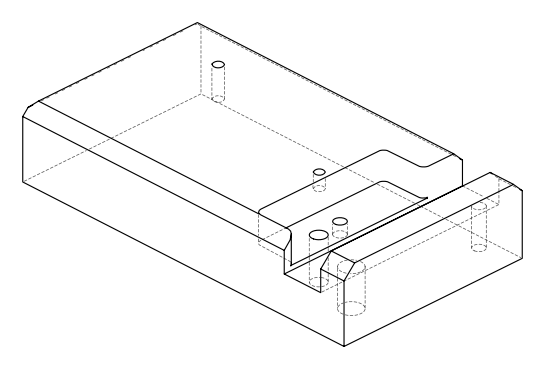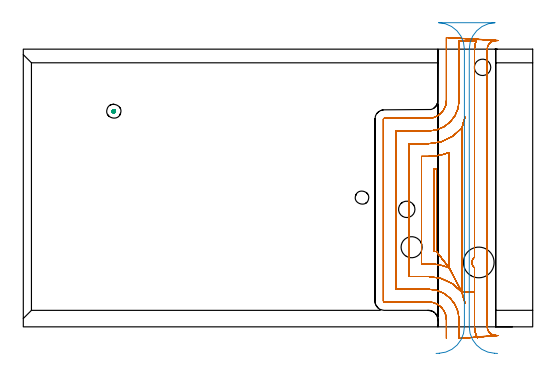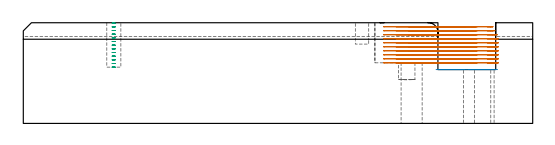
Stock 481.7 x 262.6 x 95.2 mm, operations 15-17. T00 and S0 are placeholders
(PLAN: 17 operations, 11 tool changes, 98.4 min)
(1 SPOT_DRILL | STEP1HOLE_2 | NXT0321_9005460120000 | 0.06 min | 4451 mm3)
(2 SPOT_DRILL_1 | STEP1POCKET | NXT0321_9005460120000 | 0.03 min | 2 mm3)
(3 INDEXABLE_INSERT_DRILL_THROUGH_HOLE_FROM_SOLID | STEP1HOLE | NXT0302_002 | 0.23 min | 17911 mm3)
(4 INDEXABLE_INSERT_DRILL_THROUGH_HOLE_FROM_SOLID_1 | STEP1HOLE_1 | NXT0302_029 | 0.23 min | 62816 mm3)
(5 DRILL_THROUGH_HOLE_INTO_CENTER | STEP1HOLE_2 | NXT0301_087 | 0.26 min | 5850 mm3)
(6 DRILL_TO_ENLARGE_THROUGH_HOLE | STEP1HOLE_2 | UGT0301_265 | 0.28 min | 19255 mm3)
(7 DRILL_BLIND_HOLE_INTO_CENTER | STEP1POCKET | NXT0301_087 | 0.09 min | 1975 mm3)
(8 INDEXABLE_INSERT_DRILL_BLIND_HOLE_FROM_SOLID | STEP1POCKET_1 | NXT0302_002 | 0.08 min | 10124 mm3)
(9 MILL_ROUGH_BLIND_HOLE_CONTOUR | STEP1POCKET | NXT0201_010 | Spiral | 0.25 min | 536 mm3)
(10 AREA_MILL | FG_CHAMFER_SURFACE | UGT0205_001 | 18.93 min | 48603 mm3)
(11 AREA_MILL_1 | FG_CHAMFER_SURFACE_1 | UGT0205_001 | 15.84 min | 33191 mm3)
(12 AREA_MILL_2 | FG_CHAMFER_SURFACE_2 | UGT0205_001 | 1.94 min | 5156 mm3)
(13 AREA_MILL_3 | FG_CHAMFER_SURFACE_3 | UGT0205_001 | 6.03 min | 7071 mm3)
(14 AREA_MILL_4 | FG_CHAMFER_SURFACE_4 | UGT0205_001 | 1.65 min | 3487 mm3)
(15 MILL_OPEN_POCKET | POCKET_OPEN | NXT0201_012 | Follow Part, ap 4, ae 75% | 50.15 min | 917812 mm3)
(16 MILL_RECTANGULAR_SLOT | SLOT_RECTANGULAR | UGT0201_020 | Follow Part, ap 12.5, ae 75% | 1.5 min | 86366 mm3)
(17 MILL_BLIND_HOLE_FROM_SOLID_MATERIAL | STEP1POCKET_2 | NXT0201_010 | Spiral | 0.84 min | 5822 mm3)
(TOOL NXT0321_9005460120000 | NC Spot Drill, 142deg, 12mm, Carbide, Uncoated | D12 PA142 FL30 Z2)
(TOOL NXT0302_002 | Index. Insert Drill 15.5mm [880-D1550L20-05] | D15.5 PA176 FL78 Z2)
(TOOL NXT0302_029 | Index. Insert Drill 29mm [880-D2900L32-05] | D29 PA176 FL145 Z2)
(TOOL NXT0301_087 | Carbide Drill 11.6mm [860.1-1160-058A1-MM 2214] | D11.6 PA140 FL72 Z2)
(TOOL UGT0301_265 | Twist Drill 19.9 mm | D19.9 PA118 FL140 Z2)
(TOOL NXT0201_010 | ENDMILL 10mm [2P460-1000-NA 1630] | D10 FL30 Z6)
(TOOL UGT0205_001 | Chamfer Mill 20 x 3 x 45 deg. | D20 FL50 Z2)
(TOOL NXT0201_012 | ENDMILL 16mm [2P460-1600-NA 1630] | D16 FL38 Z6)
(TOOL UGT0201_020 | End mill 50 mm | D50 FL50 Z4)
(OP 15 MILL_OPEN_POCKET)
G17 G21 G94 G90
T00 M6
G54
G17 G0 G90 X429.57 Y-10.75 S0 M3
G43 Z105.2 H1
Z91.41
G94 G1 X428.37 Y-8. F250.
G2 X426.7 Y0. R20. F500.
G1 Y32.788
X414.7
X417.654 Y22.571
X414.7 Y32.788
X402.7 Y55.875
X390.7 Y71.165
Y149.635
G2 X388.5 Y149.417 R64.9
G1 Y71.383
G2 X390.7 Y71.165 R64.9
G1 X402.7 Y55.875
Y164.925
G2 X383.2 Y161.2 R52.9
G1 X376.5
Y59.6
X383.2
G2 X402.7 Y55.875 R52.9
G1 X414.7 Y32.788
Y188.012
X417.654 Y198.229
X414.7 Y188.012
G2 X383.2 Y173.2 R40.9
G1 X364.5
Y47.6
X383.2
G2 X414.7 Y32.788 R40.9
G1 X426.7
Y55.784
G2 X424.35 Y59.536 R6.506
G1 X424.272 Y59.967
G2 X424.224 Y60.4 R6.487
G1 X424.205 Y60.832
G2 X426.7 Y66.011 R6.518
G1 Y188.012
Y262.6
G2 X428.37 Y270.6 R20.
G1 X412.097
G2 X412.1 Y270.351 R12.
G1 Y214.1
G2 X383.2 Y185.2 R28.9
G1 X352.5
Y35.6
X383.2
G2 X412.1 Y6.7 R28.9
G1 Y-7.747
G2 X412.097 Y-8. R12.
G1 X412.034 Y-10.999 F250.
X444.042 Y-8.12 F500.
X441.7 Y-6.245 F250.
G2 X438.7 Y0. R8. F500.
G1 Y262.6
G2 X441.707 Y268.85 R8.
G1 X444.05 Y270.723 F250.
X400.1 Y273.351 F500.
Y270.351 F250.
Y214.1 F500.
G2 X383.2 Y197.2 R16.9
G1 X341.4
G3 X340.5 Y196.3 R0.9
G1 Y24.5
G3 X341.4 Y23.6 R0.9
G1 X383.2
G2 X400.1 Y6.7 R16.9
G1 Y-7.747
Y-10.747 F250.
G0 X429.57 Y-10.75 Z87.62
G1 X428.37 Y-8.
G2 X426.7 Y0. R20. F500.
G1 Y32.788
X414.7
X417.654 Y22.571
X414.7 Y32.788
X402.7 Y55.875
X390.7 Y71.165
Y149.635
G2 X388.5 Y149.417 R64.9
G1 Y71.383
G2 X390.7 Y71.165 R64.9
G1 X402.7 Y55.875
Y164.925
G2 X383.2 Y161.2 R52.9
G1 X376.5
Y59.6
X383.2
G2 X402.7 Y55.875 R52.9
G1 X414.7 Y32.788
Y188.012
X417.654 Y198.229
X414.7 Y188.012
G2 X383.2 Y173.2 R40.9
G1 X364.5
Y47.6
X383.2
G2 X414.7 Y32.788 R40.9
G1 X426.7
Y55.784
X426.652 Y55.822
G2 X425.538 Y56.96 R6.506
X424.35 Y59.536 R6.506
G1 X424.272 Y59.967
G2 X424.224 Y60.4 R6.487
G1 X424.205 Y60.832
G2 X426.7 Y66.011 R6.518
G1 Y188.012
Y262.6
G2 X428.37 Y270.6 R20.
G1 X412.1
Y214.1
G2 X383.2 Y185.2 R28.9
G1 X352.5
Y35.6
X383.2
G2 X412.1 Y6.7 R28.9
G1 Y-7.872
X412.099 Y-8.
X412.067 Y-11. F250.
X444.411 Y-8.232
X441.987 Y-6.464
G2 X438.7 Y0. R8. F500.
G1 Y262.6
G2 X443.351 Y269.865 R8.
G1 X446.075 Y271.121 F250.
X400.1 Y273.6
Y270.6
Y214.1 F500.
G2 X383.2 Y197.2 R16.9
G1 X341.4
G3 X340.5 Y196.3 R0.9
G1 Y24.5
G3 X341.4 Y23.6 R0.9
G1 X383.2
G2 X400.1 Y6.7 R16.9
G1 Y-7.872
Y-10.872 F250.
G0 X429.57 Y-10.75 Z83.83
G1 X428.37 Y-8.
G2 X426.7 Y0. R20. F500.
G1 Y32.788
X414.7
X417.654 Y22.571
X414.7 Y32.788
X402.7 Y55.875
X390.7 Y71.165
Y149.635
G2 X388.5 Y149.417 R64.9
G1 Y71.383
G2 X390.7 Y71.165 R64.9
G1 X402.7 Y55.875
Y164.925
G2 X383.2 Y161.2 R52.9
G1 X376.5
Y59.6
X383.2
G2 X402.7 Y55.875 R52.9
G1 X414.7 Y32.788
Y188.012
X417.654 Y198.229
X414.7 Y188.012
G2 X383.2 Y173.2 R40.9
G1 X364.5
Y47.6
X383.2
G2 X414.7 Y32.788 R40.9
G1 X426.7
Y55.784
G2 X425.538 Y56.96 R6.496
X424.205 Y60.832 R6.487
X426.7 Y66.011 R6.518
G1 Y188.012
Y262.6
G2 X428.37 Y270.6 R20.
G1 X412.1
Y214.1
G2 X383.2 Y185.2 R28.9
G1 X352.5
Y35.6
X383.2
G2 X412.1 Y6.7 R28.9
G1 Y-8.
Y-11. F250.
X446.701 Y-8.544
X443.892 Y-7.491
G2 X438.7 Y0. R8. F500.
G1 Y262.6
G2 X445.295 Y270.476 R8.
G1 X448.249 Y271.002 F250.
X400.1 Y273.6
Y270.6
Y214.1 F500.
G2 X383.2 Y197.2 R16.9
G1 X341.4
G3 X340.5 Y196.3 R0.9
G1 Y24.5
G3 X341.4 Y23.6 R0.9
G1 X383.2
G2 X400.1 Y6.7 R16.9
G1 Y-8.
Y-11. F250.
G0 X429.57 Y-10.75 Z80.04
G1 X428.37 Y-8.
G2 X426.7 Y0. R20. F500.
G1 Y32.788
X414.7
X417.654 Y22.571
X414.7 Y32.788
X402.7 Y55.875
X390.7 Y71.165
Y149.635
G2 X388.5 Y149.417 R64.9
G1 Y71.383
G2 X390.7 Y71.165 R64.9
G1 X402.7 Y55.875
Y164.925
G2 X383.2 Y161.2 R52.9
G1 X376.5
Y59.6
X383.2
G2 X402.7 Y55.875 R52.9
G1 X414.7 Y32.788
Y188.012
X417.654 Y198.229
X414.7 Y188.012
G2 X383.2 Y173.2 R40.9
G1 X364.5
Y47.6
X383.2
G2 X414.7 Y32.788 R40.9
G1 X426.7
Y55.784
G2 X425.754 Y56.692 R6.496
X425.536 Y56.963 R6.492
X424.422 Y59.236 R6.486
X424.205 Y60.832 R6.487
X426.7 Y66.011 R6.518
G1 Y188.012
Y262.6
G2 X428.37 Y270.6 R20.
G1 X412.1
Y214.1
G2 X383.2 Y185.2 R28.9
G1 X352.5
Y35.6
X383.2
G2 X412.1 Y6.7 R28.9
G1 Y-8.
Y-11. F250.
X448.821 Y-8.277
X445.838 Y-7.953
G2 X438.7 Y0. R8. F500.
G1 Y262.6
G2 X446.3 Y270.59 R8.
G1 X449.296 Y270.74 F250.
X400.1 Y273.6
Y270.6
Y214.1 F500.
G2 X383.2 Y197.2 R16.9
G1 X341.4
G3 X340.5 Y196.3 R0.9
G1 Y24.5
G3 X341.4 Y23.6 R0.9
G1 X383.2
G2 X400.1 Y6.7 R16.9
G1 Y-8.
Y-11. F250.
G0 X429.57 Y-10.75 Z76.25
G1 X428.37 Y-8.
G2 X426.7 Y0. R20. F500.
G1 Y32.788
X414.7
X417.654 Y22.571
X414.7 Y32.788
X402.7 Y55.875
X390.7 Y71.165
Y149.635
G2 X388.5 Y149.417 R64.9
G1 Y71.383
G2 X390.7 Y71.165 R64.9
G1 X402.7 Y55.875
Y164.925
G2 X383.2 Y161.2 R52.9
G1 X376.5
Y59.6
X383.2
G2 X402.7 Y55.875 R52.9
G1 X414.7 Y32.788
Y188.012
X417.654 Y198.229
X414.7 Y188.012
G2 X383.2 Y173.2 R40.9
G1 X364.5
Y47.6
X383.2
G2 X414.7 Y32.788 R40.9
G1 X426.7
Y55.784
G2 X425.748 Y56.699 R6.503
X425.536 Y56.963 R6.492
G1 X425.429 Y57.108
G2 X424.205 Y60.832 R6.503
X426.7 Y66.011 R6.518
G1 Y188.012
Y262.6
G2 X428.37 Y270.6 R20.
G1 X412.1
Y214.1
G2 X383.2 Y185.2 R28.9
G1 X352.5
Y35.6
X383.2
G2 X412.1 Y6.7 R28.9
G1 Y-8.
Y-11. F250.
X448.997 Y-8.23
X446.008 Y-7.97
G2 X438.7 Y0. R8. F500.
G1 Y262.6
G2 X446.3 Y270.59 R8.
G1 X449.296 Y270.74 F250.
X400.1 Y273.6
Y270.6
Y214.1 F500.
G2 X383.2 Y197.2 R16.9
G1 X341.4
G3 X340.5 Y196.3 R0.9
G1 Y24.5
G3 X341.4 Y23.6 R0.9
G1 X383.2
G2 X400.1 Y6.7 R16.9
G1 Y-8.
Y-11. F250.
G0 X429.57 Y-10.75 Z72.46
G1 X428.37 Y-8.
G2 X426.7 Y0. R20. F500.
G1 Y32.788
X414.7
X417.654 Y22.571
X414.7 Y32.788
X402.7 Y55.875
X390.7 Y71.165
Y149.635
G2 X388.5 Y149.417 R64.9
G1 Y71.383
G2 X390.7 Y71.165 R64.9
G1 X402.7 Y55.875
Y164.925
G2 X383.2 Y161.2 R52.9
G1 X376.5
Y59.6
X383.2
G2 X402.7 Y55.875 R52.9
G1 X414.7 Y32.788
Y188.012
X417.654 Y198.229
X414.7 Y188.012
G2 X383.2 Y173.2 R40.9
G1 X364.5
Y47.6
X383.2
G2 X414.7 Y32.788 R40.9
G1 X426.7
Y55.784
G2 X425.853 Y56.578 R6.496
X424.205 Y60.832 R6.503
X426.7 Y66.011 R6.518
G1 Y188.012
Y262.6
G2 X428.37 Y270.6 R20.
G1 X412.1
Y214.1
G2 X383.2 Y185.2 R28.9
G1 X352.5
Y35.6
X383.2
G2 X412.1 Y6.7 R28.9
G1 Y-8.
Y-11. F250.
X448.997 Y-8.23
X446.008 Y-7.97
G2 X438.7 Y0. R8. F500.
G1 Y262.6
G2 X446.3 Y270.59 R8.
G1 X449.296 Y270.74 F250.
X400.1 Y273.6
Y270.6
Y214.1 F500.
G2 X383.2 Y197.2 R16.9
G1 X341.4
G3 X340.5 Y196.3 R0.9
G1 Y24.5
G3 X341.4 Y23.6 R0.9
G1 X383.2
G2 X400.1 Y6.7 R16.9
G1 Y-8.
Y-11. F250.
G0 X429.57 Y-10.75 Z68.67
G1 X428.37 Y-8.
G2 X426.7 Y0. R20. F500.
G1 Y32.788
X414.7
X417.654 Y22.571
X414.7 Y32.788
X402.7 Y55.875
X390.7 Y71.165
Y149.635
G2 X388.5 Y149.417 R64.9
G1 Y71.383
G2 X390.7 Y71.165 R64.9
G1 X402.7 Y55.875
Y164.925
G2 X383.2 Y161.2 R52.9
G1 X376.5
Y59.6
X383.2
G2 X402.7 Y55.875 R52.9
G1 X414.7 Y32.788
Y188.012
X417.654 Y198.229
X414.7 Y188.012
G2 X383.2 Y173.2 R40.9
G1 X364.5
Y47.6
X383.2
G2 X414.7 Y32.788 R40.9
G1 X426.7
Y55.784
G2 X425.538 Y56.96 R6.496
X424.205 Y60.832 R6.487
X426.7 Y66.011 R6.518
G1 Y188.012
Y262.6
G2 X428.37 Y270.6 R20.
G1 X412.1
Y214.1
G2 X383.2 Y185.2 R28.9
G1 X352.5
Y35.6
X383.2
G2 X412.1 Y6.7 R28.9
G1 Y-8.
Y-11. F250.
X448.997 Y-8.23
X446.008 Y-7.97
G2 X438.7 Y0. R8. F500.
G1 Y262.6
G2 X446.3 Y270.59 R8.
G1 X449.296 Y270.74 F250.
X400.1 Y273.6
Y270.6
Y214.1 F500.
G2 X383.2 Y197.2 R16.9
G1 X341.4
G3 X340.5 Y196.3 R0.9
G1 Y24.5
G3 X341.4 Y23.6 R0.9
G1 X383.2
G2 X400.1 Y6.7 R16.9
G1 Y-8.
Y-11. F250.
G0 X429.57 Y-10.75 Z64.88
G1 X428.37 Y-8.
G2 X426.7 Y0. R20. F500.
G1 Y32.788
X414.7
X417.654 Y22.571
X414.7 Y32.788
X402.7 Y55.875
X390.7 Y71.165
Y149.635
G2 X388.5 Y149.417 R64.9
G1 Y71.383
G2 X390.7 Y71.165 R64.9
G1 X402.7 Y55.875
Y164.925
G2 X383.2 Y161.2 R52.9
G1 X376.5
Y59.6
X383.2
G2 X402.7 Y55.875 R52.9
G1 X414.7 Y32.788
Y188.012
X417.654 Y198.229
X414.7 Y188.012
G2 X383.2 Y173.2 R40.9
G1 X364.5
Y47.6
X383.2
G2 X414.7 Y32.788 R40.9
G1 X426.7
Y55.784
G2 X425.769 Y56.675 R6.496
X425.536 Y56.963 R6.492
X424.417 Y59.252 R6.486
X424.205 Y60.832 R6.487
X426.7 Y66.011 R6.518
G1 Y188.012
Y262.6
G2 X428.37 Y270.6 R20.
G1 X412.1
Y214.1
G2 X383.2 Y185.2 R28.9
G1 X352.5
Y35.6
X383.2
G2 X412.1 Y6.7 R28.9
G1 Y-8.
Y-11. F250.
X448.997 Y-8.23
X446.008 Y-7.97
G2 X438.7 Y0. R8. F500.
G1 Y262.6
G2 X446.3 Y270.59 R8.
G1 X449.296 Y270.74 F250.
X400.1 Y273.6
Y270.6
Y214.1 F500.
G2 X383.2 Y197.2 R16.9
G1 X341.4
G3 X340.5 Y196.3 R0.9
G1 Y24.5
G3 X341.4 Y23.6 R0.9
G1 X383.2
G2 X400.1 Y6.7 R16.9
G1 Y-8.
Y-11. F250.
G0 X429.57 Y-10.75 Z61.09
G1 X428.37 Y-8.
G2 X426.7 Y0. R20. F500.
G1 Y32.788
X414.7
X417.654 Y22.571
X414.7 Y32.788
X402.7 Y55.875
X390.7 Y71.165
Y149.635
G2 X388.5 Y149.417 R64.9
G1 Y71.383
G2 X390.7 Y71.165 R64.9
G1 X402.7 Y55.875
Y164.925
G2 X383.2 Y161.2 R52.9
G1 X376.5
Y59.6
X383.2
G2 X402.7 Y55.875 R52.9
G1 X414.7 Y32.788
Y188.012
X417.654 Y198.229
X414.7 Y188.012
G2 X383.2 Y173.2 R40.9
G1 X364.5
Y47.6
X383.2
G2 X414.7 Y32.788 R40.9
G1 X426.7
Y55.784
G2 X425.766 Y56.678 R6.503
X425.536 Y56.963 R6.492
G1 X425.423 Y57.116
G2 X424.205 Y60.832 R6.503
X426.7 Y66.011 R6.518
G1 Y188.012
Y262.6
G2 X428.37 Y270.6 R20.
G1 X412.1
Y214.1
G2 X383.2 Y185.2 R28.9
G1 X352.5
Y35.6
X383.2
G2 X412.1 Y6.7 R28.9
G1 Y-8.
Y-11. F250.
X448.997 Y-8.23
X446.008 Y-7.97
G2 X438.7 Y0. R8. F500.
G1 Y262.6
G2 X446.3 Y270.59 R8.
G1 X449.296 Y270.74 F250.
X400.1 Y273.6
Y270.6
Y214.1 F500.
G2 X383.2 Y197.2 R16.9
G1 X341.4
G3 X340.5 Y196.3 R0.9
G1 Y24.5
G3 X341.4 Y23.6 R0.9
G1 X383.2
G2 X400.1 Y6.7 R16.9
G1 Y-8.
Y-11. F250.
G0 X429.57 Y-10.75 Z57.3
G1 X428.37 Y-8.
G2 X426.7 Y0. R20. F500.
G1 Y32.788
X414.7
X417.654 Y22.571
X414.7 Y32.788
X402.7 Y55.875
X390.7 Y71.165
Y149.635
G2 X388.5 Y149.417 R64.9
G1 Y71.383
G2 X390.7 Y71.165 R64.9
G1 X402.7 Y55.875
Y164.925
G2 X383.2 Y161.2 R52.9
G1 X376.5
Y59.6
X383.2
G2 X402.7 Y55.875 R52.9
G1 X414.7 Y32.788
Y188.012
X417.654 Y198.229
X414.7 Y188.012
G2 X383.2 Y173.2 R40.9
G1 X364.5
Y47.6
X383.2
G2 X414.7 Y32.788 R40.9
G1 X426.7
Y55.784
G2 X425.812 Y56.625 R6.496
X424.205 Y60.832 R6.503
X426.7 Y66.011 R6.518
G1 Y188.012
Y262.6
G2 X428.37 Y270.6 R20.
G1 X412.1
Y214.1
G2 X383.2 Y185.2 R28.9
G1 X352.5
Y35.6
X383.2
G2 X412.1 Y6.7 R28.9
G1 Y-8.
Y-11. F250.
X448.997 Y-8.23
X446.008 Y-7.97
G2 X438.7 Y0. R8. F500.
G1 Y262.6
G2 X446.3 Y270.59 R8.
G1 X449.296 Y270.74 F250.
X400.1 Y273.6
Y270.6
Y214.1 F500.
G2 X383.2 Y197.2 R16.9
G1 X341.4
G3 X340.5 Y196.3 R0.9
G1 Y24.5
G3 X341.4 Y23.6 R0.9
G1 X383.2
G2 X400.1 Y6.7 R16.9
G1 Y-8.
Y-11. F250.
G0 Z105.2
M5
M2
(OP 16 MILL_RECTANGULAR_SLOT)
G17 G21 G94 G90
T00 M6
G54
G17 G0 G90 X448.472 Y-25.117 S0 M3
G43 Z105.338 H0
Z50.9
G94 G1 X445.476 Y-24.97 F250.
G2 X421.7 Y0. R25. F500.
G1 Y262.6
G2 X445.993 Y287.59 R25.
G1 X392.807
G2 X417.1 Y262.6 R25.
G1 Y0.
G2 X393.324 Y-24.97 R25.
G1 X390.328 Y-25.117 F250.
G0 Z105.338
M5
M2
(OP 17 MILL_BLIND_HOLE_FROM_SOLID_MATERIAL)
G17 G21 G94 G90
T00 M6
G54
G17 G0 G90 X85.6 Y203.9 S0 M3
G43 Z105.2 H1
Z94.738
G94 G3 X86.213 Y204.937 R0.7 F250.
X84.805 Y205.346 R1.037
X84.154 Y203.105 R1.65
X84.805 Y205.346 R-1.65
X84.48 Y204.226 R0.825
X85.6 Y203.9 R0.825
G0 Z91.277
G3 X86.213 Y204.937 R0.7
X84.805 Y205.346 R1.037
X84.154 Y203.105 R1.65
X84.805 Y205.346 R-1.65
X84.48 Y204.226 R0.825
X85.6 Y203.9 R0.825
G0 Z87.815
G3 X86.213 Y204.937 R0.7
X84.805 Y205.346 R1.037
X84.154 Y203.105 R1.65
X84.805 Y205.346 R-1.65
X84.48 Y204.226 R0.825
X85.6 Y203.9 R0.825
G0 Z84.354
G3 X86.213 Y204.937 R0.7
X84.805 Y205.346 R1.037
X84.154 Y203.105 R1.65
X84.805 Y205.346 R-1.65
X84.48 Y204.226 R0.825
X85.6 Y203.9 R0.825
G0 Z80.892
G3 X86.213 Y204.937 R0.7
X84.805 Y205.346 R1.037
X84.154 Y203.105 R1.65
X84.805 Y205.346 R-1.65
X84.48 Y204.226 R0.825
X85.6 Y203.9 R0.825
G0 Z77.431
G3 X86.213 Y204.937 R0.7
X84.805 Y205.346 R1.037
X84.154 Y203.105 R1.65
X84.805 Y205.346 R-1.65
X84.48 Y204.226 R0.825
X85.6 Y203.9 R0.825
G0 Z73.969
G3 X86.213 Y204.937 R0.7
X84.805 Y205.346 R1.037
X84.154 Y203.105 R1.65
X84.805 Y205.346 R-1.65
X84.48 Y204.226 R0.825
X85.6 Y203.9 R0.825
G0 Z70.508
G3 X86.213 Y204.937 R0.7
X84.805 Y205.346 R1.037
X84.154 Y203.105 R1.65
X84.805 Y205.346 R-1.65
X84.48 Y204.226 R0.825
X85.6 Y203.9 R0.825
G0 Z67.046
G3 X86.213 Y204.937 R0.7
X84.805 Y205.346 R1.037
X84.154 Y203.105 R1.65
X84.805 Y205.346 R-1.65
X84.48 Y204.226 R0.825
X85.6 Y203.9 R0.825
G0 Z63.585
G3 X86.213 Y204.937 R0.7
X84.805 Y205.346 R1.037
X84.154 Y203.105 R1.65
X84.805 Y205.346 R-1.65
X84.48 Y204.226 R0.825
X85.6 Y203.9 R0.825
G0 Z60.123
G3 X86.213 Y204.937 R0.7
X84.805 Y205.346 R1.037
X84.154 Y203.105 R1.65
X84.805 Y205.346 R-1.65
X84.48 Y204.226 R0.825
X85.6 Y203.9 R0.825
G0 Z56.662
G3 X86.213 Y204.937 R0.7
X84.805 Y205.346 R1.037
X84.154 Y203.105 R1.65
X84.805 Y205.346 R-1.65
X84.48 Y204.226 R0.825
X85.6 Y203.9 R0.825
G0 Z53.2
G3 X86.213 Y204.937 R0.7
X84.805 Y205.346 R1.037
X84.154 Y203.105 R1.65
X84.805 Y205.346 R-1.65
X84.48 Y204.226 R0.825
X85.6 Y203.9 R0.825
G0 Z105.2
M5
M2
